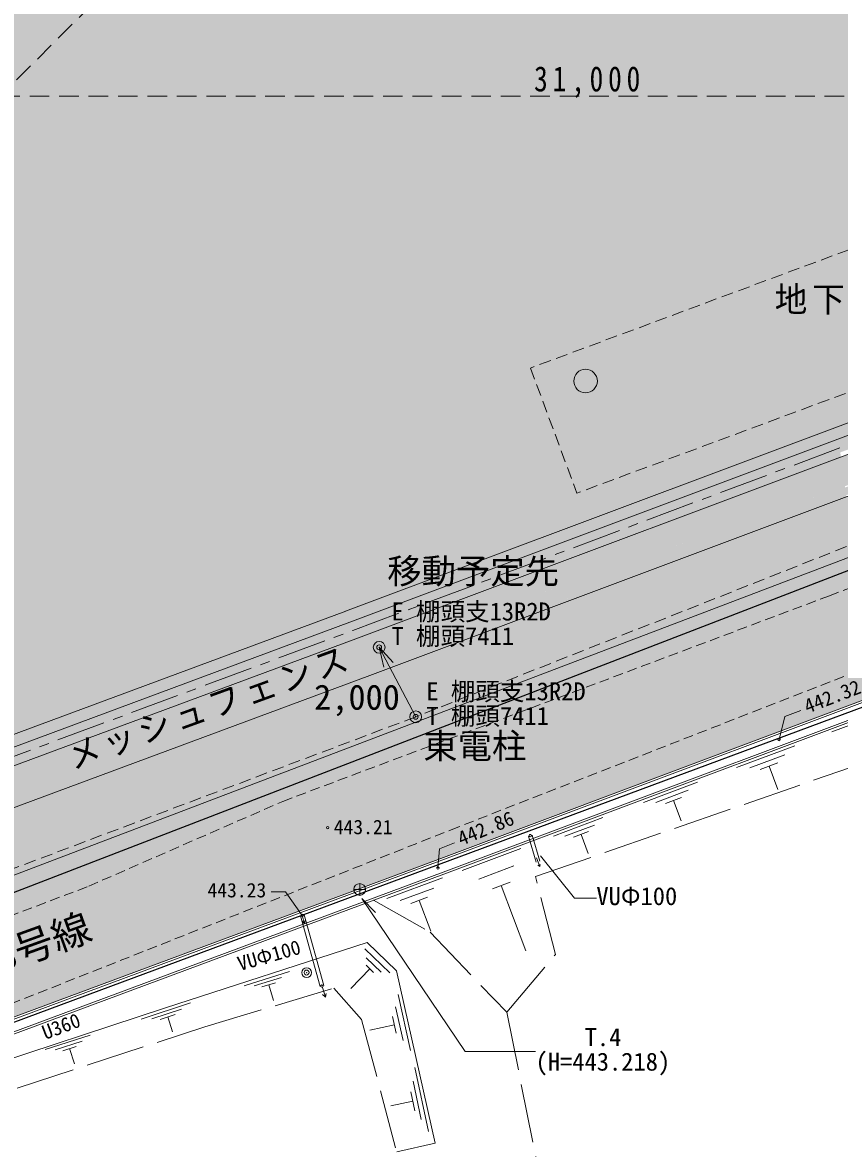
# Model space of a CAD drawing. Units: millimetres at full size; details may follow other scales. Extents: x -95576 to 124839, y -71355 to 87778.
# Drawn here: x 9285 to 30090, y -31774 to -2972 of the extents above; entities that cross this region are included whole.
import ezdxf
from ezdxf.enums import TextEntityAlignment as Align

# ---------------------------------------------------------------- set-up
doc = ezdxf.new("R2010")
doc.units = ezdxf.units.MM
doc.header["$LTSCALE"] = 250
doc.header["$PDMODE"] = 32
doc.header["$PDSIZE"] = 125
for name, pattern in [('CHAIN1', [8, 5, -1, 1, -1]), ('DASHED', [7.5, 6, -1.5]), ('DASHED1', [1.8, 1.2, -0.6]), ('DASHED2', [3, 2, -1]), ('USER3', [1.5, 1, -0.5])]:
    doc.linetypes.add(name, pattern=pattern)
for name, color, linetype, lineweight in [('0-1_極細線', 7, 'Continuous', 13), ('0-2_細線', 7, 'Continuous', 13), ('0-3_中線', 7, 'Continuous', 13), ('0-4_太線', 7, 'Continuous', 13), ('0-6_0-6___', 7, 'Continuous', 13), ('0-C_S-BGD-HTXT', 5, 'Continuous', 13), ('1-8_ﾊｯﾁﾝｸﾞ', 1, 'Continuous', 18), ('6-6_建物５', 7, 'Continuous', 18), ('6-D_文字', 7, 'Continuous', 9), ('6-E_寸法', 4, 'Continuous', 9), ('7-1_敷地外要素', 4, 'Continuous', 9), ('7-A', 4, 'CHAIN1', 9), ('8-1_家具備品', 4, 'Continuous', 9), ('8-2_衛生機器', 7, 'Continuous', 13), ('8-D', 3, 'Continuous', 13), ('8-E', 2, 'Continuous', 9), ('9-C_排水管', 51, 'Continuous', 25), ('E-3', 3, 'Continuous', 25)]:
    doc.layers.add(name, color=color, linetype=linetype, lineweight=lineweight)
doc.layers.add('7-D', color=7, linetype='Continuous')
doc.styles.add('ＭＳ ゴシック', font='')
doc.styles.get('ＭＳ ゴシック').set_extended_font_data('MS Gothic')

msp = doc.modelspace()

# ---------------------------------------------------------------- linework, layer by layer
at = {"layer": '0-1_極細線'}
msp.add_line((22374.6, -24243.7), (22455.6, -24470.2), dxfattribs=at)
for points in [[(22410, -24431), (22455.6, -24470.2), (22467, -24417.1)], [(22478.4, -24196.3), (23343.1, -25275.4), (23900.5, -25275.4)]]:
    msp.add_lwpolyline(points, dxfattribs=at)
at = {"layer": '0-2_細線'}
for p, q in [((17721, -25051.3), (18021, -25051.3)), ((17871, -25201.3), (17871, -24901.3))]:
    msp.add_line(p, q, dxfattribs=at)
msp.add_circle((17871, -25051.3), 150, dxfattribs=at)
at = {"layer": '0-3_中線'}
msp.add_line((17929.4, -25280.3), (18276.9, -25639.8), dxfattribs=at)
msp.add_lwpolyline([(17929.4, -25280.3), (20561.4, -29179.2), (22351.1, -29179.2)], dxfattribs=at)
at = {"layer": '0-4_太線'}
for p, q in [((31530.9, -20423.8), (29897.9, -21036)), ((28953.4, -21390), (27465, -21948)), ((28700.6, -21621.3), (27807.6, -21956.1)), ((28522.2, -21824.7), (28075.7, -21992.1)), ((28299, -21908.4), (28523.3, -22506.9)), ((26472.3, -22320.2), (25099.1, -22835)), ((26236.4, -22526.3), (25412.4, -22835.2)), ((26069, -22706.6), (25657, -22861.1)), ((25863, -22783.8), (26057.9, -23303.7)), ((24067.6, -23221.7), (22807.1, -23694.2)), ((23851.6, -23412.3), (23095.3, -23695.9)), ((23698.5, -23579.4), (23320.4, -23721.1)), ((22167.1, -23695.2), (22363.1, -24356.6)), ((22263, -23666.8), (22459, -24328.2)), ((23509.5, -23650.3), (23691, -24134.6)), ((21976.6, -24005.6), (20479.9, -24566.7)), ((21801.3, -24448.8), (20903.3, -24785.5)), ((19981.4, -24753.4), (18563.9, -25279.8)), ((19756.1, -25015.5), (18905.7, -25331.4)), ((21700.9, -24864), (21251.9, -25032.3)), ((21476.4, -24948.2), (22101.6, -26615.8)), ((19601.8, -25251.4), (19176.5, -25409.3)), ((19389.2, -25330.3), (19680.5, -26114.7)), ((16360.5, -25726.2), (16861.4, -27527.7)), ((16404.5, -25713.3), (16466.5, -25915.7)), ((16456.8, -25699.4), (16957.8, -27500.9)), ((18000, -26567.4), (18639.1, -27179.1)), ((18128, -27073.4), (17649, -27573.9)), ((18032.1, -26789.8), (18415.5, -27156.9)), ((18032.1, -26981.7), (18223.8, -27165.2)), ((14927, -27502.8), (16081.5, -27142)), ((15182.6, -27509.8), (15875.3, -27293.3)), ((15380.5, -27534.8), (15726.9, -27426.6)), ((15553.7, -27480.7), (15677.3, -27876.5)), ((16920.5, -27547.1), (16997.5, -27794.5)), ((19167.1, -29157.7), (18847.7, -27727.5)), ((12301.6, -28353.3), (13558.6, -27939.8)), ((12578.1, -28346.8), (13332.3, -28098.7)), ((18977.5, -28899.8), (18785.8, -28041.6)), ((12791.7, -28361), (13168.8, -28236.9)), ((12980.3, -28298.9), (13105.6, -28679.9)), ((18755.9, -28498.8), (18127.3, -28639.2)), ((18803.9, -28713.3), (18708, -28284.3)), ((9855.5, -29132.1), (11004.9, -28765.2)), ((10110.3, -29136.6), (10799.9, -28916.5)), ((10307.5, -29159.5), (10652.3, -29049.4)), ((10479.9, -29104.5), (10604.3, -29494)), ((19619.9, -31215.3), (19275, -29586.1)), ((19438.6, -30913.2), (19231.6, -29935.7)), ((19274.5, -30692.6), (19171, -30203.9)), ((19222.8, -30448.3), (18661, -30567.2))]:
    msp.add_line(p, q, dxfattribs=at)
at = {"layer": '0-4_太線', "linetype": 'USER3'}
for points in [[(-11338.1, -33279.7), (-2278.6, -30002.2), (10971.6, -24967.6), (15914.4, -22807.6), (29834.1, -17571.4), (40654.5, -13439.3), (44117.2, -11623.8)], [(46596.3, -14058), (45861.4, -13735.9), (36490, -17173.3), (20372.8, -23463.7), (7917.3, -28387.5)]]:
    msp.add_lwpolyline(points, dxfattribs=at)
at = {"layer": '0-4_太線'}
for points in [[(-10149.3, -35437.5), (6736.9, -29165.7), (19873.8, -24286.6), (34829.6, -18679.9), (45927.2, -14522.8)], [(-10131.9, -35484.4), (6754.3, -29212.5), (19891.3, -24333.5), (34847.2, -18726.7), (45945.1, -14569.5)], [(-10011.8, -35813.1), (6858.8, -29493.8), (19996.2, -24614.5), (34952.4, -19007.6), (46052.2, -14849.7)], [(-9994.7, -35860.1), (6876.2, -29540.6), (20013.7, -24661.4), (34970, -19054.4), (46070.1, -14896.4)], [(16408.6, -25861.2), (16466.5, -25915.7), (16479.4, -25841.1)], [(18814.4, -31737.1), (19795.2, -31516), (18806.3, -27127.4), (18064.5, -26398.5), (12928.6, -28067.4), (3114.6, -31292.5), (2463.2, -31193.6)], [(16926.4, -27728), (16997.5, -27794.5), (17012.8, -27703)]]:
    msp.add_lwpolyline(points, dxfattribs=at)
at = {"layer": '0-4_太線', "linetype": 'DASHED'}
for points in [[(21616.3, -28178.3), (22855.2, -26710.2), (22345.1, -24724.2), (30881.7, -21770.4), (40977, -18580.3), (45847.7, -17120.6), (46608.3, -17965.2), (47727.5, -21466)], [(18222.7, -25326.5), (19663.2, -26140.1), (21616.3, -28178.3), (22357.5, -31864.9)], [(-8582.7, -39192.1), (-7428.4, -37881.9), (-7463.3, -35947), (240.7, -33035.6), (13922.7, -28550.8), (17209.2, -27566.7), (17917.9, -28368), (18814.4, -31737.1)]]:
    msp.add_lwpolyline(points, dxfattribs=at)
at = {"layer": '0-6_0-6___'}
for points in [[(28555.6, -21234), (28703.4, -20645.1), (29108.8, -20489.6)], [(19865.1, -24503.3), (19902.2, -24019.4), (20288.1, -23862.2)], [(16404.5, -25713.3), (15981.4, -25113.3), (15618.6, -25113.3)]]:
    msp.add_lwpolyline(points, dxfattribs=at)
for centre, start, end in [((28555.6, -21234), 359.99898, 180.00102), ((28555.6, -21234), 180, 360), ((17054.1, -23475.5), 360, 180), ((17054.1, -23475.5), 180, 360), ((22215, -23681), 359.99898, 180.00102), ((22215, -23681), 180, 360), ((19865.1, -24503.3), 359.99898, 180.00102), ((19865.1, -24503.3), 180, 360), ((16408.7, -25712.8), 360, 180), ((16408.7, -25712.8), 180, 360), ((16909.6, -27514.3), 359.99908, 180.00092), ((16909.6, -27514.3), 180, 0)]:
    msp.add_arc(centre, 30, start, end, dxfattribs=at)
at = {"layer": '0-C_S-BGD-HTXT', "color": 6}
msp.add_circle((16518.5, -27168.9), 125, dxfattribs=at)
msp.add_point((16518.5, -27168.9), dxfattribs=at)
at = {"layer": '1-8_ﾊｯﾁﾝｸﾞ'}
msp.add_line((-2353.6, -29034.1), (32203, -15881.5), dxfattribs=at)
at = {"layer": '6-6_建物５', "linetype": 'DASHED2'}
msp.add_line((8714.8, -4846.9), (39714.8, -4846.9), dxfattribs=at)
at = {"layer": '6-D_文字', "color": 4, "linetype": 'DASHED2'}
msp.add_line((39714.8, 26153.1), (8714.8, -4846.9), dxfattribs=at)
at = {"layer": '6-D_文字', "linetype": 'DASHED1', "lineweight": 18}
for p, q in [((37079.2, -6251), (22220.9, -11769.3)), ((38263, -9438.2), (23404.6, -14956.6)), ((22220.9, -11769.3), (23404.6, -14956.6))]:
    msp.add_line(p, q, dxfattribs=at)
at = {"layer": '6-D_文字', "lineweight": 18}
for points in [[(4996.1, -24478.5), (18125.8, -19602.1), (33075.1, -13997.8), (43225.5, -10195.6)], [(-25511.2, -34234.1), (-12371, -29435.4), (4482.3, -23122.5), (17618.9, -18243.6), (32566.3, -12640)], [(-12216.4, -29858.1), (4639.6, -23544.2), (17776.2, -18665.2), (32724.2, -13061.4)]]:
    msp.add_lwpolyline(points, dxfattribs=at)
at = {"layer": '6-D_文字', "color": 4}
msp.add_circle((23624.3, -12101.5), 300, dxfattribs=at)
at = {"layer": '7-1_敷地外要素'}
for p, q in [((17513.6, -17962.7), (32460.9, -12359.1)), ((4377.9, -22841.3), (17514.5, -17962.4))]:
    msp.add_line(p, q, dxfattribs=at)
at = {"layer": '7-A'}
msp.add_lwpolyline([(4560.7, -23333.5), (17697.6, -18454.4), (32645.2, -12850.7)], dxfattribs=at)
at = {"layer": '8-1_家具備品'}
for p in [(19296.9, -20654.9), (18482.2, -19392.1), (18724.5, -19270.7)]:
    msp.add_line(p, (18367.8, -18883.8), dxfattribs=at)
at = {"layer": '8-1_家具備品', "linetype": 'DASHED1'}
msp.add_lwpolyline([(50775.1, -8211.5), (19296.9, -20654.9), (-14302.5, -33330.6), (-41102.7, -41234.7)], dxfattribs=at)
at = {"layer": '8-2_衛生機器'}
for centre in [(18367.8, -18883.8), (19298.9, -20653.2)]:
    msp.add_circle(centre, 150, dxfattribs=at)
at = {"layer": '8-E'}
for p in [(18367.8, -18883.8), (19296.9, -20654.9)]:
    msp.add_point(p, dxfattribs=at)
at = {"layer": '9-C_排水管'}
for points in [[(5814.8, -12830.6), (24237.1, 28813.1), (18988.6, 34850.8)], [(6724.8, -2740.6), (5814.8, -12830.6), (18988.6, 34850.8)], [(38442.9, -5015.4), (24237.1, 28813.1), (5814.8, -12830.6)], [(24237.1, 28813.1), (41794.5, -7515.7), (48272.8, -5425.2)], [(41060.7, 5658.8), (24237.1, 28813.1), (48272.8, -5425.2)], [(38442.9, -5015.4), (41794.5, -7515.7), (24237.1, 28813.1)], [(5814.8, -12830.6), (37778.7, -5262.1), (38442.9, -5015.4)], [(-17206, -31201.1), (39552.3, -10021.3), (37778.7, -5262.1)], [(5814.8, -12830.6), (-17206, -31201.1), (37778.7, -5262.1)], [(8636, -21579.8), (39553.2, -10022.4), (39552.3, -10021.3)], [(8636, -21579.8), (39552.3, -10021.3), (33871.2, -12141.3)], [(8636, -21579.8), (33882, -12147.2), (39553.2, -10022.4)], [(8636, -21579.8), (33871.2, -12141.3), (33233.3, -12379.3)], [(8636, -21579.8), (33232, -12390.6), (33882, -12147.2)], [(8636, -21579.8), (33233.3, -12379.3), (30064.8, -13561.7)], [(8636, -21579.8), (30066.9, -13577.1), (33232, -12390.6)], [(8636, -21579.8), (30064.8, -13561.7), (22758.5, -16288.1)], [(8636, -21579.8), (22769.1, -16312.9), (30066.9, -13577.1)], [(8636, -21579.8), (22758.5, -16288.1), (13750.2, -19649.6)], [(8636, -21579.8), (13760.3, -19676.7), (22769.1, -16312.9)], [(8636, -21579.8), (13750.2, -19649.6), (10785.7, -20755.8)], [(8636, -21579.8), (10785.7, -20755.8), (6286.6, -22434.7)]]:
    msp.add_solid(points, dxfattribs=at)
at = {"layer": '9-C_排水管', "color": 7}
for points in [[(42874.7, -9259.1), (-10097.4, -28585.4), (-12432.7, -29450.8)], [(42874.7, -9259.1), (-730.5, -25082.5), (-10097.4, -28585.4)], [(42874.7, -9259.1), (1608.2, -24199.1), (-730.5, -25082.5)], [(42874.7, -9259.1), (2461.8, -23879.4), (1608.2, -24199.1)], [(42874.7, -9259.1), (3949.4, -23322.2), (2461.8, -23879.4)], [(42874.7, -9259.1), (6292.4, -22450.3), (3949.4, -23322.2)], [(42874.7, -9259.1), (8528.7, -21619.7), (6292.4, -22450.3)], [(42874.7, -9259.1), (8636, -21579.8), (8528.7, -21619.7)], [(42874.7, -9259.1), (10805.8, -20774), (8636, -21579.8)], [(42874.7, -9259.1), (10979.6, -20709.4), (10805.8, -20774)], [(42874.7, -9259.1), (13760.3, -19676.7), (10979.6, -20709.4)], [(42874.7, -9259.1), (22769.1, -16312.9), (13760.3, -19676.7)], [(42874.7, -9259.1), (33232, -12390.6), (22769.1, -16312.9)], [(30112.7, -13918.3), (30128.3, -14034.5), (22873.8, -16561), (22943.7, -16728)], [(22943.7, -16728), (22872.1, -16556.9), (13918, -20098.1), (13827.7, -19856.6)], [(13918, -20098.1), (13830, -19862.8), (11183.4, -21113.8), (10958.3, -20911.2)], [(11183.4, -21113.8), (10952.2, -20905.7), (2461.8, -24359.9), (2461.8, -24003.3)]]:
    msp.add_solid(points, dxfattribs=at)
at = {"layer": '9-C_排水管', "color": 81}
for points in [[(-41000.7, -40420.4), (36520, -12610.8), (43225.5, -10195.6)], [(43225.5, -10195.6), (-20102.1, -32736.6), (-41000.7, -40420.4)], [(-41000.7, -40420.4), (-40284.7, -41169), (43228.7, -10204.1)], [(-40284.7, -41169), (43228.7, -10204.1), (43228.7, -10204.1)], [(43225.5, -10195.6), (-16850, -31549.6), (-20102.1, -32736.6)], [(43225.5, -10195.6), (-3033.5, -26418.3), (-7470, -28080.1)], [(43225.5, -10195.6), (-2043.4, -26047.5), (-3033.5, -26418.3)], [(43225.5, -10195.6), (-1731.4, -25930.6), (-2043.4, -26047.5)], [(43225.5, -10195.6), (-1285.6, -25763.6), (-1731.4, -25930.6)], [(43225.5, -10195.6), (2461.8, -24359.9), (-1285.6, -25763.6)], [(43225.5, -10195.6), (9411, -21773.5), (2461.8, -24359.9)], [(43225.5, -10195.6), (11183.4, -21113.8), (9411, -21773.5)], [(43225.5, -10195.6), (12504.4, -20623.2), (11183.4, -21113.8)], [(43225.5, -10195.6), (13401.1, -20284.9), (12504.4, -20623.2)], [(43225.5, -10195.6), (13918, -20098.1), (13401.1, -20284.9)], [(43225.5, -10195.6), (22943.7, -16728), (13918, -20098.1)], [(43225.5, -10195.6), (30128.3, -14034.5), (22943.7, -16728)], [(23167.7, -17271.7), (23186.7, -17318.5), (30228.3, -14780.8), (30232.7, -14813.9)], [(14442, -20877.6), (14497.1, -20949.8), (30259.3, -15012.9), (30264.5, -15051.5)], [(14497.1, -20949.8), (23322, -17654.1), (30264.5, -15051.5)], [(14124.8, -20461.8), (14171.5, -20522.9), (23167.7, -17271.7), (23190.2, -17327)], [(19831.6, -18957.6), (19845, -18957.6), (23322, -17654.1)], [(18878, -19313.7), (18878, -19320.1), (19831.6, -18957.6), (19845, -18957.6)], [(18165, -19580), (18178.2, -19582.5), (18878, -19313.7), (18878, -19320.1)], [(2461.8, -24576.3), (2461.8, -24685.2), (14124.8, -20461.8), (14171.5, -20522.9)], [(-40284.7, -41169), (11503.2, -22061.8), (14442, -20877.6), (14499.8, -20953.4)], [(803.3, -26035.8), (11503.2, -22061.8), (-2347.1, -27171.9)]]:
    msp.add_solid(points, dxfattribs=at)
at = {"layer": '9-C_排水管', "color": 9}
for points in [[(49792.6, -12885.5), (-30208.1, -37468), (-40284.7, -41169)], [(-40284.7, -41169), (46596.3, -14058), (49792.6, -12885.5)], [(49792.6, -12885.5), (-27579.1, -36502.4), (-30208.1, -37468)], [(49792.6, -12885.5), (-16777.8, -32535.2), (-27579.1, -36502.4)], [(49792.6, -12885.5), (-16276.6, -32352.1), (-16777.8, -32535.2)], [(49792.6, -12885.5), (-13638.3, -31388.7), (-16276.6, -32352.1)], [(49792.6, -12885.5), (-7470, -29108.6), (-13638.3, -31388.7)], [(49792.6, -12885.5), (-3039.2, -27463), (-7470, -29108.6)], [(49792.6, -12885.5), (-2382.8, -27219.1), (-3039.2, -27463)], [(49792.6, -12885.5), (803.3, -26035.8), (-2382.8, -27219.1)], [(49792.6, -12885.5), (11503.2, -22061.8), (803.3, -26035.8)], [(49792.6, -12885.5), (14499.8, -20953.4), (11503.2, -22061.8)], [(49792.6, -12885.5), (17396.7, -19872.9), (14499.8, -20953.4)], [(49792.6, -12885.5), (18878, -19320.1), (17396.7, -19872.9)], [(49792.6, -12885.5), (19831.6, -18957.6), (18878, -19320.1)], [(49792.6, -12885.5), (23322, -17654.1), (19831.6, -18957.6)], [(49792.6, -12885.5), (30264.5, -15051.5), (23322, -17654.1)], [(-40284.7, -41169), (-20111.9, -39075.7), (46596.3, -14058)], [(-20111.9, -39075.7), (45857.5, -14340.6), (46596.3, -14058)], [(-20111.9, -39075.7), (45927.2, -14522.8), (45857.5, -14340.6)], [(-20111.9, -39075.7), (40273.3, -16640.7), (45927.2, -14522.8)], [(-20111.9, -39075.7), (28611.6, -21010.9), (40273.3, -16640.7)], [(-20111.9, -39075.7), (25012.8, -22360), (28611.6, -21010.9)], [(-20111.9, -39075.7), (23264.7, -23015.4), (25012.8, -22360)], [(-20111.9, -39075.7), (19873.8, -24286.6), (23264.7, -23015.4)], [(-20111.9, -39075.7), (18003.6, -24981.2), (19873.8, -24286.6)], [(-20111.9, -39075.7), (17871, -25030.4), (18003.6, -24981.2)], [(-20111.9, -39075.7), (17814.8, -25051.3), (17871, -25030.4)], [(-20111.9, -39075.7), (16327.3, -25603.8), (17814.8, -25051.3)], [(-20111.9, -39075.7), (2557.2, -30718.1), (16327.3, -25603.8)]]:
    msp.add_solid(points, dxfattribs=at)
at = {"layer": 'E-3'}
for points in [[(-9634.5, -32335), (51166.9, -8882.3), (83118.2, 944)], [(-39228.6, -46373.7), (11532.8, -27517.9), (48578.9, -13756.7)]]:
    msp.add_lwpolyline(points, dxfattribs=at)

# ---------------------------------------------------------------- texts
at = {"layer": '0-1_極細線', "style": 'ＭＳ ゴシック'}
msp.add_text('VUΦ100', height=458.2, dxfattribs=at).set_placement((23900.5, -25587.9), align=Align.BOTTOM_LEFT)
for s, height, rotation, p in [('町道3573号線', 733.1, 19.788, (5540.1, -28548.4)), ('VUΦ100', 366.6, 15.878, (14849.1, -27236.8)), ('U360', 366.6, 20.647, (9904.1, -28986))]:
    msp.add_text(s, height=height, rotation=rotation, dxfattribs=at).set_placement(p, align=Align.BOTTOM_LEFT)
at = {"layer": '0-3_中線', "style": 'ＭＳ ゴシック'}
for s, p in [('T.4', (23601.1, -29179.2)), ('(H=443.218)', (22351.1, -29804.2))]:
    msp.add_text(s, height=458.2, dxfattribs=at).set_placement(p, align=Align.BOTTOM_LEFT)
at = {"layer": '0-6_0-6___', "style": 'ＭＳ ゴシック'}
for s, rotation, p in [('442.32', 20.985, (29315, -20678.3)), ('442.86', 22.166, (20498.2, -24046.6))]:
    msp.add_text(s, height=366.6, rotation=rotation, dxfattribs=at).set_placement(p, align=Align.BOTTOM_LEFT)
for s, p in [('443.21', (17211, -23753.6)), ('443.23', (13993.6, -25363.3))]:
    msp.add_text(s, height=366.6, dxfattribs=at).set_placement(p, align=Align.BOTTOM_LEFT)
at = {"layer": '6-D_文字', "insert": (28442, -10412.8), "char_height": 641.5, "attachment_point": 7, "style": 'ＭＳ ゴシック'}
msp.add_mtext('\\T1.15;\\W0.95;地下式防火水槽', dxfattribs=at)
at = {"layer": '6-E_寸法', "color": 7, "insert": (22312.8, -4890.1), "char_height": 641.5, "attachment_point": 7, "style": 'ＭＳ ゴシック'}
msp.add_mtext('\\T1.35;\\W0.8;31,000', dxfattribs=at)
at = {"layer": '7-D', "insert": (10583.2, -22066.8), "char_height": 641.5, "attachment_point": 7, "rotation": 20, "style": 'ＭＳ ゴシック'}
msp.add_mtext('\\T1.15;\\W0.95;メッシュフェンス', dxfattribs=at)
at = {"layer": '8-2_衛生機器', "style": 'ＭＳ ゴシック'}
for s, p in [('E 棚頭支13R2D', (18682.2, -18337.7)), ('T 棚頭7411', (18682.2, -18962.7)), ('E 棚頭支13R2D', (19568.6, -20371.2)), ('T 棚頭7411', (19568.6, -20996.2))]:
    msp.add_text(s, height=458.2, dxfattribs=at).set_placement(p, align=Align.BOTTOM_LEFT)
at = {"layer": '8-D', "style": 'ＭＳ ゴシック'}
for s, p in [('移動予定先', (18573.3, -17456.9)), ('東電柱', (19490, -21909.5))]:
    msp.add_text(s, height=641.5, dxfattribs=at).set_placement(p, align=Align.BOTTOM_LEFT)
at = {"layer": '8-E', "color": 3, "style": 'ＭＳ ゴシック'}
msp.add_text('2,000', height=641.5, dxfattribs=at).set_placement((16711.8, -20666.3), align=Align.BOTTOM_LEFT)

doc.saveas('drawing.dxf')
